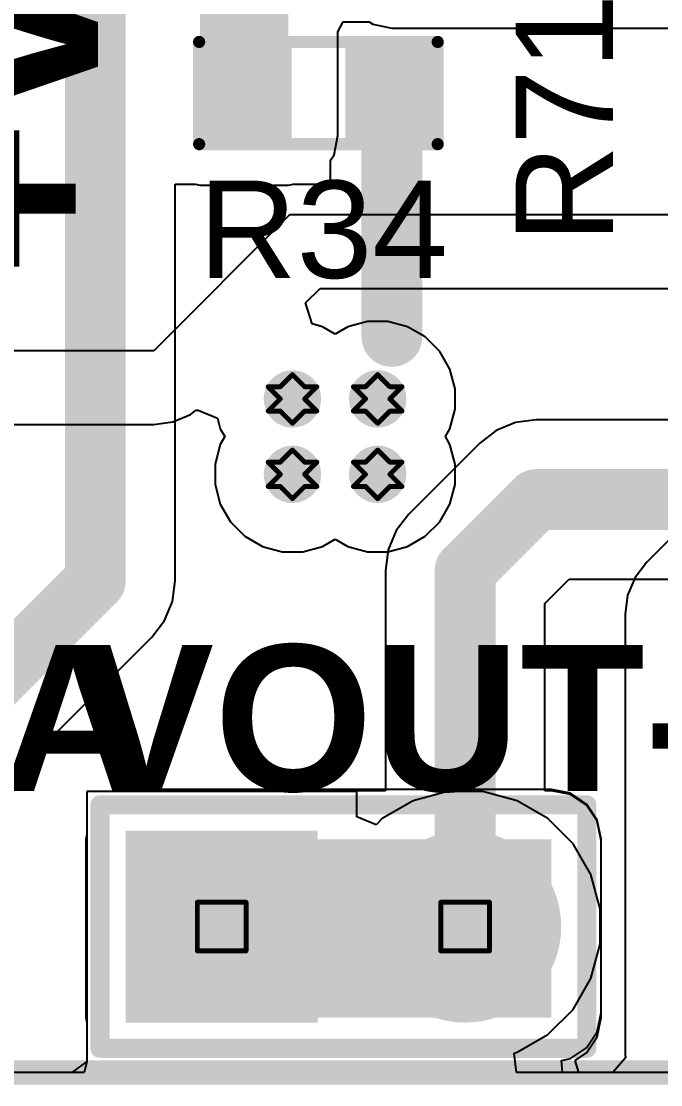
# Model space of a CAD drawing. Header units: inches. Extents: x -3 to 5437, y -3 to 5435.
# Drawn here: x 11.6 to 18.27, y -2.91 to 8.19 of the extents above; entities that cross this region are included whole.
import ezdxf

# ---------------------------------------------------------------- set-up
doc = ezdxf.new("R2010")
doc.units = ezdxf.units.IN
for name, color, linetype in [('Board Outline', 216, 'Continuous'), ('Bottom Layer', 5, 'Continuous'), ('Bottom Solder', 6, 'Continuous'), ('Drill Drawing', 1, 'Continuous'), ('GND', 16, 'Continuous'), ('Multi-Layer', 9, 'Continuous'), ('Pad Holes', 156, 'Continuous'), ('PWR', 76, 'Continuous'), ('Top Layer', 1, 'Continuous'), ('Top Overlay', 2, 'Continuous'), ('Top Paste', 8, 'Continuous'), ('Top Solder', 216, 'Continuous'), ('Via Holes', 16, 'Continuous')]:
    doc.layers.add(name, color=color, linetype=linetype)
doc.styles.add('Arial', font='', dxfattribs={"height": 0.2})
doc.styles.add('Arial_Bold', font='', dxfattribs={"height": 0.2})
doc.styles.get('Arial').set_extended_font_data('Arial')
doc.styles.get('Arial_Bold').set_extended_font_data('Arial', bold=True)

# ---------------------------------------------------------------- blocks, each defined once
blk = doc.blocks.new('RES_0603_249')
at = {"layer": 'Top Layer'}
for points in [[(-0.381, 0.4445), (-0.381, -0.4445), (-1.143, -0.4445), (-1.143, 0.4445)], [(1.143, 0.4445), (1.143, -0.4445), (0.381, -0.4445), (0.381, 0.4445)]]:
    blk.add_hatch(color=1, dxfattribs=at).paths.add_polyline_path(points)
at = {"layer": 'Top Paste'}
for points in [[(-0.381, 0.4445), (-0.381, -0.4445), (-1.143, -0.4445), (-1.143, 0.4445)], [(1.143, 0.4445), (1.143, -0.4445), (0.381, -0.4445), (0.381, 0.4445)]]:
    blk.add_hatch(color=8, dxfattribs=at).paths.add_polyline_path(points)
at = {"layer": 'Top Solder'}
for points in [[(-0.2794, 0.5461), (-0.2794, -0.5461), (-1.2446, -0.5461), (-1.2446, 0.5461)], [(1.2446, 0.5461), (1.2446, -0.5461), (0.2794, -0.5461), (0.2794, 0.5461)]]:
    blk.add_hatch(color=216, dxfattribs=at).paths.add_polyline_path(points)
at = {"layer": 'Top Overlay'}
for points in [[(-1.2446, 0.5334, 0.127, 0.127, 0), (1.2446, 0.5334, 0.127, 0.127, 0)], [(-1.2446, -0.5334, 0.127, 0.127, 0), (-1.2446, 0.5334, 0.127, 0.127, 0)], [(1.2446, -0.5334, 0.127, 0.127, 0), (1.2446, 0.5334, 0.127, 0.127, 0)], [(-1.2446, -0.5334, 0.127, 0.127, 0), (1.2446, -0.5334, 0.127, 0.127, 0)]]:
    blk.add_lwpolyline(points, format="xyseb", dxfattribs=at)
for points in [[(-1.27635, 0.5334, 0.0635, 0.0635, 1), (-1.21285, 0.5334, 0.0635, 0.0635, 1)], [(-1.27635, 0.5334, 0.0635, 0.0635, 1), (-1.21285, 0.5334, 0.0635, 0.0635, 1)], [(1.21285, 0.5334, 0.0635, 0.0635, 1), (1.27635, 0.5334, 0.0635, 0.0635, 1)], [(1.21285, 0.5334, 0.0635, 0.0635, 1), (1.27635, 0.5334, 0.0635, 0.0635, 1)], [(-1.27635, -0.5334, 0.0635, 0.0635, 1), (-1.21285, -0.5334, 0.0635, 0.0635, 1)], [(-1.27635, -0.5334, 0.0635, 0.0635, 1), (-1.21285, -0.5334, 0.0635, 0.0635, 1)], [(1.21285, -0.5334, 0.0635, 0.0635, 1), (1.27635, -0.5334, 0.0635, 0.0635, 1)], [(1.21285, -0.5334, 0.0635, 0.0635, 1), (1.27635, -0.5334, 0.0635, 0.0635, 1)]]:
    blk.add_lwpolyline(points, format="xyseb", close=True, dxfattribs=at)
blk = doc.blocks.new('HDR1X2_319')
at = {"layer": 'Bottom Layer'}
blk.add_hatch(color=5, dxfattribs=at).paths.add_polyline_path([(-0.9, 0.9), (0.9, 0.9), (0.9, -0.9), (-0.9, -0.9)])
h = blk.add_hatch(color=5, dxfattribs=at)
edge = h.paths.add_edge_path()
edge.add_arc((2.54, 0), 0.9, 0, 360)
at = {"layer": 'Bottom Solder'}
blk.add_hatch(color=6, dxfattribs=at).paths.add_polyline_path([(-1.002, 1.002), (1.002, 1.002), (1.002, -1.002), (-1.002, -1.002)])
h = blk.add_hatch(color=6, dxfattribs=at)
edge = h.paths.add_edge_path()
edge.add_arc((2.54, 0), 1.002, 0, 360)
at = {"layer": 'GND'}
blk.add_hatch(color=16, dxfattribs=at).paths.add_polyline_path([(-0.9, 0.9), (0.9, 0.9), (0.9, -0.9), (-0.9, -0.9)])
h = blk.add_hatch(color=16, dxfattribs=at)
edge = h.paths.add_edge_path()
edge.add_arc((2.54, 0), 0.9, 0, 360)
at = {"layer": 'Multi-Layer'}
blk.add_hatch(color=9, dxfattribs=at).paths.add_polyline_path([(-0.9, 0.9), (0.9, 0.9), (0.9, -0.9), (-0.9, -0.9)])
h = blk.add_hatch(color=9, dxfattribs=at)
edge = h.paths.add_edge_path()
edge.add_arc((2.54, 0), 0.9, 0, 360)
at = {"layer": 'Pad Holes'}
h = blk.add_hatch(color=7, dxfattribs=at)
edge = h.paths.add_edge_path()
edge.add_arc((0, 0), 0.45, 0, 360)
h = blk.add_hatch(color=7, dxfattribs=at)
edge = h.paths.add_edge_path()
edge.add_arc((2.54, 0), 0.45, 0, 360)
at = {"layer": 'PWR'}
blk.add_hatch(color=76, dxfattribs=at).paths.add_polyline_path([(-0.9, 0.9), (0.9, 0.9), (0.9, -0.9), (-0.9, -0.9)])
h = blk.add_hatch(color=76, dxfattribs=at)
edge = h.paths.add_edge_path()
edge.add_arc((2.54, 0), 0.9, 0, 360)
at = {"layer": 'Top Layer'}
blk.add_hatch(color=1, dxfattribs=at).paths.add_polyline_path([(-0.9, 0.9), (0.9, 0.9), (0.9, -0.9), (-0.9, -0.9)])
h = blk.add_hatch(color=1, dxfattribs=at)
edge = h.paths.add_edge_path()
edge.add_arc((2.54, 0), 0.9, 0, 360)
at = {"layer": 'Top Solder'}
blk.add_hatch(color=216, dxfattribs=at).paths.add_polyline_path([(-1.002, 1.002), (1.002, 1.002), (1.002, -1.002), (-1.002, -1.002)])
h = blk.add_hatch(color=216, dxfattribs=at)
edge = h.paths.add_edge_path()
edge.add_arc((2.54, 0), 1.002, 0, 360)
at = {"layer": 'Top Overlay'}
for points in [[(-1.27, 1.27, 0.2, 0.2, 0), (3.81, 1.27, 0.2, 0.2, 0)], [(-1.27, -1.27, 0.2, 0.2, 0), (-1.27, 1.27, 0.2, 0.2, 0)], [(3.81, -1.27, 0.2, 0.2, 0), (3.81, 1.27, 0.2, 0.2, 0)], [(-1.27, -1.27, 0.2, 0.2, 0), (3.81, -1.27, 0.2, 0.2, 0)]]:
    blk.add_lwpolyline(points, format="xyseb", dxfattribs=at)
for points in [[(-1.32, 1.27, 0.1, 0.1, 1), (-1.22, 1.27, 0.1, 0.1, 1)], [(-1.32, 1.27, 0.1, 0.1, 1), (-1.22, 1.27, 0.1, 0.1, 1)], [(3.76, 1.27, 0.1, 0.1, 1), (3.86, 1.27, 0.1, 0.1, 1)], [(3.76, 1.27, 0.1, 0.1, 1), (3.86, 1.27, 0.1, 0.1, 1)], [(-1.32, -1.27, 0.1, 0.1, 1), (-1.22, -1.27, 0.1, 0.1, 1)], [(-1.32, -1.27, 0.1, 0.1, 1), (-1.22, -1.27, 0.1, 0.1, 1)], [(3.76, -1.27, 0.1, 0.1, 1), (3.86, -1.27, 0.1, 0.1, 1)], [(3.76, -1.27, 0.1, 0.1, 1), (3.86, -1.27, 0.1, 0.1, 1)]]:
    blk.add_lwpolyline(points, format="xyseb", close=True, dxfattribs=at)

msp = doc.modelspace()

# ---------------------------------------------------------------- hatches: boundary and pattern name
at = {"layer": 'Bottom Layer'}
h = msp.add_hatch(color=5, dxfattribs=at)
edge = h.paths.add_edge_path()
edge.add_arc((14.432, 4.251), 0.3, 0, 360)
h = msp.add_hatch(color=5, dxfattribs=at)
edge = h.paths.add_edge_path()
edge.add_arc((15.321, 4.251), 0.3, 0, 360)
h = msp.add_hatch(color=5, dxfattribs=at)
edge = h.paths.add_edge_path()
edge.add_arc((14.432, 3.464), 0.3, 0, 360)
h = msp.add_hatch(color=5, dxfattribs=at)
edge = h.paths.add_edge_path()
edge.add_arc((15.321, 3.464), 0.3, 0, 360)
msp.add_hatch(color=5, dxfattribs=at).paths.add_polyline_path([(12.794, -0.344), (12.794, -2.156), (17.134, -2.156), (17.134, -0.344)])
at = {"layer": 'Bottom Solder'}
h = msp.add_hatch(color=6, dxfattribs=at)
edge = h.paths.add_edge_path()
edge.add_arc((14.432, 4.251), 0.15, 0, 360)
h = msp.add_hatch(color=6, dxfattribs=at)
edge = h.paths.add_edge_path()
edge.add_arc((15.321, 4.251), 0.15, 0, 360)
h = msp.add_hatch(color=6, dxfattribs=at)
edge = h.paths.add_edge_path()
edge.add_arc((14.432, 3.464), 0.15, 0, 360)
h = msp.add_hatch(color=6, dxfattribs=at)
edge = h.paths.add_edge_path()
edge.add_arc((15.321, 3.464), 0.15, 0, 360)
at = {"layer": 'GND'}
h = msp.add_hatch(color=16, dxfattribs=at)
edge = h.paths.add_edge_path()
edge.add_arc((14.432, 4.251), 0.3, 0, 360)
h = msp.add_hatch(color=16, dxfattribs=at)
edge = h.paths.add_edge_path()
edge.add_arc((15.321, 4.251), 0.3, 0, 360)
h = msp.add_hatch(color=16, dxfattribs=at)
edge = h.paths.add_edge_path()
edge.add_arc((14.432, 3.464), 0.3, 0, 360)
h = msp.add_hatch(color=16, dxfattribs=at)
edge = h.paths.add_edge_path()
edge.add_arc((15.321, 3.464), 0.3, 0, 360)
at = {"layer": 'PWR'}
h = msp.add_hatch(color=76, dxfattribs=at)
edge = h.paths.add_edge_path()
edge.add_arc((14.432, 4.251), 0.3, 0, 360)
h = msp.add_hatch(color=76, dxfattribs=at)
edge = h.paths.add_edge_path()
edge.add_arc((15.321, 4.251), 0.3, 0, 360)
h = msp.add_hatch(color=76, dxfattribs=at)
edge = h.paths.add_edge_path()
edge.add_arc((14.432, 3.464), 0.3, 0, 360)
h = msp.add_hatch(color=76, dxfattribs=at)
edge = h.paths.add_edge_path()
edge.add_arc((15.321, 3.464), 0.3, 0, 360)
at = {"layer": 'Top Layer'}
for points in [[(14.389, 14.428), (13.469, 14.428), (13.469, 6.999), (14.389, 6.999)], [(12.794, -2.206), (17.134, -2.206), (17.134, -0.356), (12.794, -0.356)]]:
    msp.add_hatch(color=1, dxfattribs=at).paths.add_polyline_path(points)
h = msp.add_hatch(color=1, dxfattribs=at)
edge = h.paths.add_edge_path()
edge.add_arc((14.432, 4.251), 0.3, 0, 360)
h = msp.add_hatch(color=1, dxfattribs=at)
edge = h.paths.add_edge_path()
edge.add_arc((15.321, 4.251), 0.3, 0, 360)
h = msp.add_hatch(color=1, dxfattribs=at)
edge = h.paths.add_edge_path()
edge.add_arc((14.432, 3.464), 0.3, 0, 360)
h = msp.add_hatch(color=1, dxfattribs=at)
edge = h.paths.add_edge_path()
edge.add_arc((15.321, 3.464), 0.3, 0, 360)
at = {"layer": 'Top Solder'}
h = msp.add_hatch(color=216, dxfattribs=at)
edge = h.paths.add_edge_path()
edge.add_arc((14.432, 4.251), 0.15, 0, 360)
h = msp.add_hatch(color=216, dxfattribs=at)
edge = h.paths.add_edge_path()
edge.add_arc((15.321, 4.251), 0.15, 0, 360)
h = msp.add_hatch(color=216, dxfattribs=at)
edge = h.paths.add_edge_path()
edge.add_arc((14.432, 3.464), 0.15, 0, 360)
h = msp.add_hatch(color=216, dxfattribs=at)
edge = h.paths.add_edge_path()
edge.add_arc((15.321, 3.464), 0.15, 0, 360)
at = {"layer": 'Via Holes'}
h = msp.add_hatch(color=7, dxfattribs=at)
edge = h.paths.add_edge_path()
edge.add_arc((14.432, 4.251), 0.15, 0, 360)
h = msp.add_hatch(color=7, dxfattribs=at)
edge = h.paths.add_edge_path()
edge.add_arc((15.321, 4.251), 0.15, 0, 360)
h = msp.add_hatch(color=7, dxfattribs=at)
edge = h.paths.add_edge_path()
edge.add_arc((14.432, 3.464), 0.15, 0, 360)
h = msp.add_hatch(color=7, dxfattribs=at)
edge = h.paths.add_edge_path()
edge.add_arc((15.321, 3.464), 0.15, 0, 360)

# ---------------------------------------------------------------- linework, layer by layer
at = {"layer": 'Board Outline'}
msp.add_lwpolyline([(-2.777, -2.78, 0.254, 0.254, 0), (202.223, -2.78, 0.254, 0.254, 0)], format="xyseb", dxfattribs=at)
at = {"layer": 'Bottom Layer'}
for p, q in [((12.685, 0.152), (12.286, 0.152)), ((12.286, 0.152), (12.286, -0.294)), ((12.794, 0.174), (12.685, 0.152)), ((17.134, 0.174), (12.794, 0.174)), ((17.332, 0.135), (17.134, 0.174)), ((17.5, 0.022), (17.332, 0.135)), ((17.612, -0.146), (17.5, 0.022)), ((17.652, -0.344), (17.612, -0.146)), ((12.286, -0.294), (12.276, -0.344)), ((12.276, -0.344), (12.276, -2.156)), ((17.652, -2.156), (17.652, -0.344)), ((12.276, -2.156), (12.286, -2.206)), ((12.286, -2.206), (12.286, -2.653)), ((17.612, -2.354), (17.652, -2.156)), ((17.5, -2.522), (17.612, -2.354)), ((17.332, -2.634), (17.5, -2.522)), ((12.286, -2.664), (12.259, -2.78)), ((12.286, -2.653), (12.286, -2.664)), ((17.239, -2.653), (17.332, -2.634)), ((17.251, -2.78), (17.239, -2.653)), ((12.259, -2.78), (9.784, -2.78)), ((19.653, -2.78), (17.251, -2.78))]:
    msp.add_line(p, q, dxfattribs=at)
at = {"layer": 'Drill Drawing'}
for points in [[(14.305, 4.378, 0.0508, 0.0508, 0), (14.432, 4.505, 0.0508, 0.0508, 0)], [(14.432, 4.505, 0.0508, 0.0508, 0), (14.559, 4.378, 0.0508, 0.0508, 0)], [(15.194, 4.378, 0.0508, 0.0508, 0), (15.321, 4.505, 0.0508, 0.0508, 0)], [(15.321, 4.505, 0.0508, 0.0508, 0), (15.448, 4.378, 0.0508, 0.0508, 0)], [(14.178, 4.378, 0.0508, 0.0508, 0), (14.305, 4.251, 0.0508, 0.0508, 0)], [(14.178, 4.378, 0.0508, 0.0508, 0), (14.305, 4.378, 0.0508, 0.0508, 0)], [(14.559, 4.378, 0.0508, 0.0508, 0), (14.686, 4.378, 0.0508, 0.0508, 0)], [(14.559, 4.251, 0.0508, 0.0508, 0), (14.686, 4.378, 0.0508, 0.0508, 0)], [(15.067, 4.378, 0.0508, 0.0508, 0), (15.194, 4.251, 0.0508, 0.0508, 0)], [(15.067, 4.378, 0.0508, 0.0508, 0), (15.194, 4.378, 0.0508, 0.0508, 0)], [(15.448, 4.378, 0.0508, 0.0508, 0), (15.575, 4.378, 0.0508, 0.0508, 0)], [(15.448, 4.251, 0.0508, 0.0508, 0), (15.575, 4.378, 0.0508, 0.0508, 0)], [(14.178, 4.124, 0.0508, 0.0508, 0), (14.305, 4.251, 0.0508, 0.0508, 0)], [(14.559, 4.251, 0.0508, 0.0508, 0), (14.686, 4.124, 0.0508, 0.0508, 0)], [(15.067, 4.124, 0.0508, 0.0508, 0), (15.194, 4.251, 0.0508, 0.0508, 0)], [(15.448, 4.251, 0.0508, 0.0508, 0), (15.575, 4.124, 0.0508, 0.0508, 0)], [(14.178, 4.124, 0.0508, 0.0508, 0), (14.305, 4.124, 0.0508, 0.0508, 0)], [(14.305, 4.124, 0.0508, 0.0508, 0), (14.432, 3.997, 0.0508, 0.0508, 0)], [(14.432, 3.997, 0.0508, 0.0508, 0), (14.559, 4.124, 0.0508, 0.0508, 0)], [(14.559, 4.124, 0.0508, 0.0508, 0), (14.686, 4.124, 0.0508, 0.0508, 0)], [(15.067, 4.124, 0.0508, 0.0508, 0), (15.194, 4.124, 0.0508, 0.0508, 0)], [(15.194, 4.124, 0.0508, 0.0508, 0), (15.321, 3.997, 0.0508, 0.0508, 0)], [(15.321, 3.997, 0.0508, 0.0508, 0), (15.448, 4.124, 0.0508, 0.0508, 0)], [(15.448, 4.124, 0.0508, 0.0508, 0), (15.575, 4.124, 0.0508, 0.0508, 0)], [(14.305, 3.591, 0.0508, 0.0508, 0), (14.432, 3.718, 0.0508, 0.0508, 0)], [(14.432, 3.718, 0.0508, 0.0508, 0), (14.559, 3.591, 0.0508, 0.0508, 0)], [(15.194, 3.591, 0.0508, 0.0508, 0), (15.321, 3.718, 0.0508, 0.0508, 0)], [(15.321, 3.718, 0.0508, 0.0508, 0), (15.448, 3.591, 0.0508, 0.0508, 0)], [(14.178, 3.591, 0.0508, 0.0508, 0), (14.305, 3.464, 0.0508, 0.0508, 0)], [(14.178, 3.591, 0.0508, 0.0508, 0), (14.305, 3.591, 0.0508, 0.0508, 0)], [(14.559, 3.591, 0.0508, 0.0508, 0), (14.686, 3.591, 0.0508, 0.0508, 0)], [(14.559, 3.464, 0.0508, 0.0508, 0), (14.686, 3.591, 0.0508, 0.0508, 0)], [(15.067, 3.591, 0.0508, 0.0508, 0), (15.194, 3.464, 0.0508, 0.0508, 0)], [(15.067, 3.591, 0.0508, 0.0508, 0), (15.194, 3.591, 0.0508, 0.0508, 0)], [(15.448, 3.591, 0.0508, 0.0508, 0), (15.575, 3.591, 0.0508, 0.0508, 0)], [(15.448, 3.464, 0.0508, 0.0508, 0), (15.575, 3.591, 0.0508, 0.0508, 0)], [(14.178, 3.337, 0.0508, 0.0508, 0), (14.305, 3.464, 0.0508, 0.0508, 0)], [(14.559, 3.464, 0.0508, 0.0508, 0), (14.686, 3.337, 0.0508, 0.0508, 0)], [(15.067, 3.337, 0.0508, 0.0508, 0), (15.194, 3.464, 0.0508, 0.0508, 0)], [(15.448, 3.464, 0.0508, 0.0508, 0), (15.575, 3.337, 0.0508, 0.0508, 0)], [(14.178, 3.337, 0.0508, 0.0508, 0), (14.305, 3.337, 0.0508, 0.0508, 0)], [(14.305, 3.337, 0.0508, 0.0508, 0), (14.432, 3.21, 0.0508, 0.0508, 0)], [(14.432, 3.21, 0.0508, 0.0508, 0), (14.559, 3.337, 0.0508, 0.0508, 0)], [(14.559, 3.337, 0.0508, 0.0508, 0), (14.686, 3.337, 0.0508, 0.0508, 0)], [(15.067, 3.337, 0.0508, 0.0508, 0), (15.194, 3.337, 0.0508, 0.0508, 0)], [(15.194, 3.337, 0.0508, 0.0508, 0), (15.321, 3.21, 0.0508, 0.0508, 0)], [(15.321, 3.21, 0.0508, 0.0508, 0), (15.448, 3.337, 0.0508, 0.0508, 0)], [(15.448, 3.337, 0.0508, 0.0508, 0), (15.575, 3.337, 0.0508, 0.0508, 0)], [(13.44, -1.002, 0.0508, 0.0508, 0), (13.948, -1.002, 0.0508, 0.0508, 0)], [(13.44, -1.51, 0.0508, 0.0508, 0), (13.44, -1.002, 0.0508, 0.0508, 0)], [(13.948, -1.51, 0.0508, 0.0508, 0), (13.948, -1.002, 0.0508, 0.0508, 0)], [(15.98, -1.002, 0.0508, 0.0508, 0), (16.488, -1.002, 0.0508, 0.0508, 0)], [(15.98, -1.51, 0.0508, 0.0508, 0), (15.98, -1.002, 0.0508, 0.0508, 0)], [(16.488, -1.51, 0.0508, 0.0508, 0), (16.488, -1.002, 0.0508, 0.0508, 0)], [(13.44, -1.51, 0.0508, 0.0508, 0), (13.948, -1.51, 0.0508, 0.0508, 0)], [(15.98, -1.51, 0.0508, 0.0508, 0), (16.488, -1.51, 0.0508, 0.0508, 0)]]:
    msp.add_lwpolyline(points, format="xyseb", dxfattribs=at)
for points in [[(14.42, 4.505, 0.0254, 0.0254, 1), (14.445, 4.505, 0.0254, 0.0254, 1)], [(14.42, 4.505, 0.0254, 0.0254, 1), (14.445, 4.505, 0.0254, 0.0254, 1)], [(15.309, 4.505, 0.0254, 0.0254, 1), (15.334, 4.505, 0.0254, 0.0254, 1)], [(15.309, 4.505, 0.0254, 0.0254, 1), (15.334, 4.505, 0.0254, 0.0254, 1)], [(14.166, 4.378, 0.0254, 0.0254, 1), (14.191, 4.378, 0.0254, 0.0254, 1)], [(14.166, 4.378, 0.0254, 0.0254, 1), (14.191, 4.378, 0.0254, 0.0254, 1)], [(14.293, 4.378, 0.0254, 0.0254, 1), (14.318, 4.378, 0.0254, 0.0254, 1)], [(14.293, 4.378, 0.0254, 0.0254, 1), (14.318, 4.378, 0.0254, 0.0254, 1)], [(14.547, 4.378, 0.0254, 0.0254, 1), (14.572, 4.378, 0.0254, 0.0254, 1)], [(14.547, 4.378, 0.0254, 0.0254, 1), (14.572, 4.378, 0.0254, 0.0254, 1)], [(14.674, 4.378, 0.0254, 0.0254, 1), (14.699, 4.378, 0.0254, 0.0254, 1)], [(14.674, 4.378, 0.0254, 0.0254, 1), (14.699, 4.378, 0.0254, 0.0254, 1)], [(15.055, 4.378, 0.0254, 0.0254, 1), (15.08, 4.378, 0.0254, 0.0254, 1)], [(15.055, 4.378, 0.0254, 0.0254, 1), (15.08, 4.378, 0.0254, 0.0254, 1)], [(15.182, 4.378, 0.0254, 0.0254, 1), (15.207, 4.378, 0.0254, 0.0254, 1)], [(15.182, 4.378, 0.0254, 0.0254, 1), (15.207, 4.378, 0.0254, 0.0254, 1)], [(15.436, 4.378, 0.0254, 0.0254, 1), (15.461, 4.378, 0.0254, 0.0254, 1)], [(15.436, 4.378, 0.0254, 0.0254, 1), (15.461, 4.378, 0.0254, 0.0254, 1)], [(15.563, 4.378, 0.0254, 0.0254, 1), (15.588, 4.378, 0.0254, 0.0254, 1)], [(15.563, 4.378, 0.0254, 0.0254, 1), (15.588, 4.378, 0.0254, 0.0254, 1)], [(14.293, 4.251, 0.0254, 0.0254, 1), (14.318, 4.251, 0.0254, 0.0254, 1)], [(14.293, 4.251, 0.0254, 0.0254, 1), (14.318, 4.251, 0.0254, 0.0254, 1)], [(14.547, 4.251, 0.0254, 0.0254, 1), (14.572, 4.251, 0.0254, 0.0254, 1)], [(14.547, 4.251, 0.0254, 0.0254, 1), (14.572, 4.251, 0.0254, 0.0254, 1)], [(15.182, 4.251, 0.0254, 0.0254, 1), (15.207, 4.251, 0.0254, 0.0254, 1)], [(15.182, 4.251, 0.0254, 0.0254, 1), (15.207, 4.251, 0.0254, 0.0254, 1)], [(15.436, 4.251, 0.0254, 0.0254, 1), (15.461, 4.251, 0.0254, 0.0254, 1)], [(15.436, 4.251, 0.0254, 0.0254, 1), (15.461, 4.251, 0.0254, 0.0254, 1)], [(14.166, 4.124, 0.0254, 0.0254, 1), (14.191, 4.124, 0.0254, 0.0254, 1)], [(14.166, 4.124, 0.0254, 0.0254, 1), (14.191, 4.124, 0.0254, 0.0254, 1)], [(14.293, 4.124, 0.0254, 0.0254, 1), (14.318, 4.124, 0.0254, 0.0254, 1)], [(14.293, 4.124, 0.0254, 0.0254, 1), (14.318, 4.124, 0.0254, 0.0254, 1)], [(14.547, 4.124, 0.0254, 0.0254, 1), (14.572, 4.124, 0.0254, 0.0254, 1)], [(14.547, 4.124, 0.0254, 0.0254, 1), (14.572, 4.124, 0.0254, 0.0254, 1)], [(14.674, 4.124, 0.0254, 0.0254, 1), (14.699, 4.124, 0.0254, 0.0254, 1)], [(14.674, 4.124, 0.0254, 0.0254, 1), (14.699, 4.124, 0.0254, 0.0254, 1)], [(15.055, 4.124, 0.0254, 0.0254, 1), (15.08, 4.124, 0.0254, 0.0254, 1)], [(15.055, 4.124, 0.0254, 0.0254, 1), (15.08, 4.124, 0.0254, 0.0254, 1)], [(15.182, 4.124, 0.0254, 0.0254, 1), (15.207, 4.124, 0.0254, 0.0254, 1)], [(15.182, 4.124, 0.0254, 0.0254, 1), (15.207, 4.124, 0.0254, 0.0254, 1)], [(15.436, 4.124, 0.0254, 0.0254, 1), (15.461, 4.124, 0.0254, 0.0254, 1)], [(15.436, 4.124, 0.0254, 0.0254, 1), (15.461, 4.124, 0.0254, 0.0254, 1)], [(15.563, 4.124, 0.0254, 0.0254, 1), (15.588, 4.124, 0.0254, 0.0254, 1)], [(15.563, 4.124, 0.0254, 0.0254, 1), (15.588, 4.124, 0.0254, 0.0254, 1)], [(14.42, 3.997, 0.0254, 0.0254, 1), (14.445, 3.997, 0.0254, 0.0254, 1)], [(14.42, 3.997, 0.0254, 0.0254, 1), (14.445, 3.997, 0.0254, 0.0254, 1)], [(15.309, 3.997, 0.0254, 0.0254, 1), (15.334, 3.997, 0.0254, 0.0254, 1)], [(15.309, 3.997, 0.0254, 0.0254, 1), (15.334, 3.997, 0.0254, 0.0254, 1)], [(14.42, 3.718, 0.0254, 0.0254, 1), (14.445, 3.718, 0.0254, 0.0254, 1)], [(14.42, 3.718, 0.0254, 0.0254, 1), (14.445, 3.718, 0.0254, 0.0254, 1)], [(15.309, 3.718, 0.0254, 0.0254, 1), (15.334, 3.718, 0.0254, 0.0254, 1)], [(15.309, 3.718, 0.0254, 0.0254, 1), (15.334, 3.718, 0.0254, 0.0254, 1)], [(14.166, 3.591, 0.0254, 0.0254, 1), (14.191, 3.591, 0.0254, 0.0254, 1)], [(14.166, 3.591, 0.0254, 0.0254, 1), (14.191, 3.591, 0.0254, 0.0254, 1)], [(14.293, 3.591, 0.0254, 0.0254, 1), (14.318, 3.591, 0.0254, 0.0254, 1)], [(14.293, 3.591, 0.0254, 0.0254, 1), (14.318, 3.591, 0.0254, 0.0254, 1)], [(14.547, 3.591, 0.0254, 0.0254, 1), (14.572, 3.591, 0.0254, 0.0254, 1)], [(14.547, 3.591, 0.0254, 0.0254, 1), (14.572, 3.591, 0.0254, 0.0254, 1)], [(14.674, 3.591, 0.0254, 0.0254, 1), (14.699, 3.591, 0.0254, 0.0254, 1)], [(14.674, 3.591, 0.0254, 0.0254, 1), (14.699, 3.591, 0.0254, 0.0254, 1)], [(15.055, 3.591, 0.0254, 0.0254, 1), (15.08, 3.591, 0.0254, 0.0254, 1)], [(15.055, 3.591, 0.0254, 0.0254, 1), (15.08, 3.591, 0.0254, 0.0254, 1)], [(15.182, 3.591, 0.0254, 0.0254, 1), (15.207, 3.591, 0.0254, 0.0254, 1)], [(15.182, 3.591, 0.0254, 0.0254, 1), (15.207, 3.591, 0.0254, 0.0254, 1)], [(15.436, 3.591, 0.0254, 0.0254, 1), (15.461, 3.591, 0.0254, 0.0254, 1)], [(15.436, 3.591, 0.0254, 0.0254, 1), (15.461, 3.591, 0.0254, 0.0254, 1)], [(15.563, 3.591, 0.0254, 0.0254, 1), (15.588, 3.591, 0.0254, 0.0254, 1)], [(15.563, 3.591, 0.0254, 0.0254, 1), (15.588, 3.591, 0.0254, 0.0254, 1)], [(14.293, 3.464, 0.0254, 0.0254, 1), (14.318, 3.464, 0.0254, 0.0254, 1)], [(14.293, 3.464, 0.0254, 0.0254, 1), (14.318, 3.464, 0.0254, 0.0254, 1)], [(14.547, 3.464, 0.0254, 0.0254, 1), (14.572, 3.464, 0.0254, 0.0254, 1)], [(14.547, 3.464, 0.0254, 0.0254, 1), (14.572, 3.464, 0.0254, 0.0254, 1)], [(15.182, 3.464, 0.0254, 0.0254, 1), (15.207, 3.464, 0.0254, 0.0254, 1)], [(15.182, 3.464, 0.0254, 0.0254, 1), (15.207, 3.464, 0.0254, 0.0254, 1)], [(15.436, 3.464, 0.0254, 0.0254, 1), (15.461, 3.464, 0.0254, 0.0254, 1)], [(15.436, 3.464, 0.0254, 0.0254, 1), (15.461, 3.464, 0.0254, 0.0254, 1)], [(14.166, 3.337, 0.0254, 0.0254, 1), (14.191, 3.337, 0.0254, 0.0254, 1)], [(14.166, 3.337, 0.0254, 0.0254, 1), (14.191, 3.337, 0.0254, 0.0254, 1)], [(14.293, 3.337, 0.0254, 0.0254, 1), (14.318, 3.337, 0.0254, 0.0254, 1)], [(14.293, 3.337, 0.0254, 0.0254, 1), (14.318, 3.337, 0.0254, 0.0254, 1)], [(14.547, 3.337, 0.0254, 0.0254, 1), (14.572, 3.337, 0.0254, 0.0254, 1)], [(14.547, 3.337, 0.0254, 0.0254, 1), (14.572, 3.337, 0.0254, 0.0254, 1)], [(14.674, 3.337, 0.0254, 0.0254, 1), (14.699, 3.337, 0.0254, 0.0254, 1)], [(14.674, 3.337, 0.0254, 0.0254, 1), (14.699, 3.337, 0.0254, 0.0254, 1)], [(15.055, 3.337, 0.0254, 0.0254, 1), (15.08, 3.337, 0.0254, 0.0254, 1)], [(15.055, 3.337, 0.0254, 0.0254, 1), (15.08, 3.337, 0.0254, 0.0254, 1)], [(15.182, 3.337, 0.0254, 0.0254, 1), (15.207, 3.337, 0.0254, 0.0254, 1)], [(15.182, 3.337, 0.0254, 0.0254, 1), (15.207, 3.337, 0.0254, 0.0254, 1)], [(15.436, 3.337, 0.0254, 0.0254, 1), (15.461, 3.337, 0.0254, 0.0254, 1)], [(15.436, 3.337, 0.0254, 0.0254, 1), (15.461, 3.337, 0.0254, 0.0254, 1)], [(15.563, 3.337, 0.0254, 0.0254, 1), (15.588, 3.337, 0.0254, 0.0254, 1)], [(15.563, 3.337, 0.0254, 0.0254, 1), (15.588, 3.337, 0.0254, 0.0254, 1)], [(14.42, 3.21, 0.0254, 0.0254, 1), (14.445, 3.21, 0.0254, 0.0254, 1)], [(14.42, 3.21, 0.0254, 0.0254, 1), (14.445, 3.21, 0.0254, 0.0254, 1)], [(15.309, 3.21, 0.0254, 0.0254, 1), (15.334, 3.21, 0.0254, 0.0254, 1)], [(15.309, 3.21, 0.0254, 0.0254, 1), (15.334, 3.21, 0.0254, 0.0254, 1)], [(13.427, -1.002, 0.0254, 0.0254, 1), (13.452, -1.002, 0.0254, 0.0254, 1)], [(13.427, -1.002, 0.0254, 0.0254, 1), (13.452, -1.002, 0.0254, 0.0254, 1)], [(13.935, -1.002, 0.0254, 0.0254, 1), (13.96, -1.002, 0.0254, 0.0254, 1)], [(13.935, -1.002, 0.0254, 0.0254, 1), (13.96, -1.002, 0.0254, 0.0254, 1)], [(15.967, -1.002, 0.0254, 0.0254, 1), (15.992, -1.002, 0.0254, 0.0254, 1)], [(15.967, -1.002, 0.0254, 0.0254, 1), (15.992, -1.002, 0.0254, 0.0254, 1)], [(16.475, -1.002, 0.0254, 0.0254, 1), (16.5, -1.002, 0.0254, 0.0254, 1)], [(16.475, -1.002, 0.0254, 0.0254, 1), (16.5, -1.002, 0.0254, 0.0254, 1)], [(13.427, -1.51, 0.0254, 0.0254, 1), (13.452, -1.51, 0.0254, 0.0254, 1)], [(13.427, -1.51, 0.0254, 0.0254, 1), (13.452, -1.51, 0.0254, 0.0254, 1)], [(13.935, -1.51, 0.0254, 0.0254, 1), (13.96, -1.51, 0.0254, 0.0254, 1)], [(13.935, -1.51, 0.0254, 0.0254, 1), (13.96, -1.51, 0.0254, 0.0254, 1)], [(15.967, -1.51, 0.0254, 0.0254, 1), (15.992, -1.51, 0.0254, 0.0254, 1)], [(15.967, -1.51, 0.0254, 0.0254, 1), (15.992, -1.51, 0.0254, 0.0254, 1)], [(16.475, -1.51, 0.0254, 0.0254, 1), (16.5, -1.51, 0.0254, 0.0254, 1)], [(16.475, -1.51, 0.0254, 0.0254, 1), (16.5, -1.51, 0.0254, 0.0254, 1)]]:
    msp.add_lwpolyline(points, format="xyseb", close=True, dxfattribs=at)
at = {"layer": 'GND'}
for p, q in [((15.102, 0.152), (12.286, 0.152)), ((12.286, 0.152), (12.286, -2.576)), ((15.102, -0.109), (15.102, 0.152)), ((16.048, 0.152), (15.69, 0.056)), ((16.419, 0.152), (16.048, 0.152)), ((16.777, 0.056), (16.419, 0.152)), ((15.69, 0.056), (15.369, -0.129)), ((17.098, -0.129), (16.777, 0.056)), ((15.305, -0.193), (15.102, -0.109)), ((15.369, -0.129), (15.305, -0.193)), ((17.36, -0.391), (17.098, -0.129)), ((17.546, -0.712), (17.36, -0.391)), ((17.642, -1.07), (17.546, -0.712)), ((17.642, -1.441), (17.642, -1.07)), ((17.546, -1.799), (17.642, -1.441)), ((17.36, -2.12), (17.546, -1.799)), ((17.098, -2.382), (17.36, -2.12)), ((16.777, -2.568), (17.098, -2.382)), ((12.286, -2.664), (12.131, -2.78)), ((12.286, -2.576), (12.286, -2.664)), ((16.744, -2.576), (16.777, -2.568)), ((16.771, -2.78), (16.744, -2.576)), ((12.131, -2.78), (9.303, -2.78)), ((19.577, -2.78), (16.771, -2.78))]:
    msp.add_line(p, q, dxfattribs=at)
at = {"layer": 'PWR'}
for p, q in [((14.402, 6.172), (12.984, 4.754)), ((49.86, 6.172), (14.402, 6.172)), ((14.569, 5.252), (14.72, 5.404)), ((14.72, 5.404), (21.276, 5.404)), ((14.637, 5.033), (14.569, 5.252)), ((14.744, 5.004), (14.637, 5.033)), ((14.877, 4.927), (14.744, 5.004)), ((15.01, 5.004), (14.877, 4.927)), ((15.215, 5.059), (15.01, 5.004)), ((15.428, 5.059), (15.215, 5.059)), ((15.633, 5.004), (15.428, 5.059)), ((15.818, 4.898), (15.633, 5.004)), ((15.968, 4.747), (15.818, 4.898)), ((12.984, 4.754), (7.135, 4.754)), ((16.074, 4.563), (15.968, 4.747)), ((16.129, 4.357), (16.074, 4.563)), ((16.129, 4.145), (16.129, 4.357)), ((13.368, 4.088), (13.426, 4.133)), ((13.426, 4.133), (13.447, 4.134)), ((13.447, 4.134), (13.65, 4.049)), ((16.074, 3.939), (16.129, 4.145)), ((12.984, 3.985), (13.083, 3.999)), ((13.083, 3.999), (13.183, 4.012)), ((13.183, 4.012), (13.368, 4.088)), ((13.65, 4.049), (13.679, 3.939)), ((7.135, 3.985), (12.984, 3.985)), ((12.984, 3.985), (12.984, 3.985)), ((13.679, 3.939), (13.727, 3.857)), ((16.027, 3.857), (16.074, 3.939)), ((19.483, 3.902), (18.128, 2.548)), ((13.679, 3.776), (13.624, 3.57)), ((13.727, 3.857), (13.679, 3.776)), ((16.074, 3.776), (16.027, 3.857)), ((16.129, 3.57), (16.074, 3.776)), ((13.624, 3.57), (13.624, 3.357)), ((16.129, 3.357), (16.129, 3.57)), ((13.624, 3.357), (13.679, 3.152)), ((16.074, 3.152), (16.129, 3.357)), ((13.679, 3.152), (13.786, 2.968)), ((15.968, 2.968), (16.074, 3.152)), ((13.786, 2.968), (13.936, 2.817)), ((15.818, 2.817), (15.968, 2.968)), ((13.936, 2.817), (14.121, 2.711)), ((14.744, 2.711), (14.877, 2.787)), ((14.877, 2.787), (15.01, 2.711)), ((15.633, 2.711), (15.818, 2.817)), ((14.121, 2.711), (14.326, 2.656)), ((14.539, 2.656), (14.744, 2.711)), ((15.01, 2.711), (15.215, 2.656)), ((15.428, 2.656), (15.633, 2.711)), ((14.326, 2.656), (14.539, 2.656)), ((15.215, 2.656), (15.428, 2.656)), ((18.128, 2.548), (18.006, 2.388)), ((18.006, 2.388), (17.929, 2.203)), ((17.929, 2.203), (17.903, 2.004)), ((17.903, 2.004), (17.903, -2.595)), ((15.102, 0.152), (12.286, 0.152)), ((12.286, 0.152), (12.286, -2.576)), ((15.102, -0.109), (15.102, 0.152)), ((16.048, 0.152), (15.69, 0.056)), ((16.419, 0.152), (16.048, 0.152)), ((16.777, 0.056), (16.419, 0.152)), ((15.69, 0.056), (15.369, -0.129)), ((17.098, -0.129), (16.777, 0.056)), ((15.305, -0.193), (15.102, -0.109)), ((15.369, -0.129), (15.305, -0.193)), ((17.36, -0.391), (17.098, -0.129)), ((17.546, -0.712), (17.36, -0.391)), ((17.642, -1.07), (17.546, -0.712)), ((17.642, -1.441), (17.642, -1.07)), ((17.546, -1.799), (17.642, -1.441)), ((17.36, -2.12), (17.546, -1.799)), ((17.098, -2.382), (17.36, -2.12)), ((16.777, -2.568), (17.098, -2.382)), ((12.286, -2.664), (12.131, -2.78)), ((12.286, -2.576), (12.286, -2.664)), ((16.744, -2.576), (16.777, -2.568)), ((16.771, -2.78), (16.744, -2.576)), ((17.907, -2.627), (17.773, -2.78)), ((17.903, -2.595), (17.907, -2.627)), ((12.131, -2.78), (9.303, -2.78)), ((17.773, -2.78), (16.771, -2.78))]:
    msp.add_line(p, q, dxfattribs=at)
at = {"layer": 'Top Layer'}
for p, q in [((14.907, 8.082), (14.961, 8.187)), ((14.961, 8.187), (15.233, 8.187)), ((15.233, 8.187), (15.271, 8.161)), ((15.271, 8.161), (15.469, 8.122)), ((15.469, 8.122), (20.035, 8.122)), ((14.907, 6.999), (14.907, 8.082)), ((14.868, 6.8), (14.907, 6.999)), ((14.83, 6.744), (14.868, 6.8)), ((14.83, 6.491), (14.83, 6.744)), ((13.208, 2.354), (13.208, 6.491)), ((13.208, 6.491), (13.419, 6.491)), ((13.419, 6.491), (13.469, 6.481)), ((13.469, 6.481), (14.389, 6.481)), ((14.389, 6.481), (14.439, 6.491)), ((14.439, 6.491), (14.83, 6.491)), ((16.76, 4.006), (16.559, 3.922)), ((16.868, 4.02), (16.76, 4.006)), ((16.975, 4.034), (16.868, 4.02)), ((20.31, 4.034), (16.975, 4.034)), ((16.559, 3.922), (16.387, 3.79)), ((16.387, 3.79), (15.645, 3.048)), ((15.645, 3.048), (15.513, 2.876)), ((15.513, 2.876), (15.429, 2.675)), ((15.429, 2.675), (15.415, 2.567)), ((15.415, 2.567), (15.401, 2.46)), ((15.401, 2.46), (15.401, 0.162)), ((13.18, 2.138), (13.208, 2.354)), ((17.066, 2.115), (17.32, 2.369)), ((17.32, 2.369), (23.692, 2.369)), ((13.096, 1.937), (13.18, 2.138)), ((17.066, 0.162), (17.066, 2.115)), ((12.964, 1.765), (13.096, 1.937)), ((10.217, -0.982), (12.964, 1.765)), ((12.744, 0.152), (12.286, 0.152)), ((12.286, 0.152), (12.286, -0.306)), ((12.794, 0.162), (12.744, 0.152)), ((15.401, 0.162), (12.794, 0.162)), ((17.134, 0.162), (17.066, 0.162)), ((17.332, 0.123), (17.134, 0.162)), ((17.5, 0.011), (17.332, 0.123)), ((17.612, -0.157), (17.5, 0.011)), ((17.652, -0.356), (17.612, -0.157)), ((12.286, -0.306), (12.276, -0.356)), ((12.276, -0.356), (12.276, -2.206)), ((17.652, -2.206), (17.652, -0.356)), ((12.276, -2.206), (12.286, -2.256)), ((17.612, -2.405), (17.652, -2.206)), ((12.286, -2.256), (12.286, -2.653)), ((17.5, -2.573), (17.612, -2.405)), ((12.286, -2.664), (12.259, -2.78)), ((12.286, -2.653), (12.286, -2.664)), ((17.38, -2.653), (17.5, -2.573)), ((17.419, -2.78), (17.38, -2.653)), ((12.259, -2.78), (10.005, -2.78)), ((19.653, -2.78), (17.419, -2.78))]:
    msp.add_line(p, q, dxfattribs=at)
for points in [[(12.375, 2.354, 0.635, 0.635, 0), (12.375, 15.094, 0.635, 0.635, 0)], [(15.465, 7.443, 0.635, 0.635, 0), (15.469, 7.439, 0.635, 0.635, 0)], [(15.469, 4.903, 0.635, 0.635, 0), (15.469, 7.439, 0.635, 0.635, 0)], [(16.234, 2.46, 0.635, 0.635, 0), (16.975, 3.201, 0.635, 0.635, 0)], [(16.975, 3.201, 0.635, 0.635, 0), (23.692, 3.201, 0.635, 0.635, 0)], [(16.234, -1.256, 0.635, 0.635, 0), (16.234, 2.46, 0.635, 0.635, 0)], [(8.766, -1.256, 0.635, 0.635, 0), (12.375, 2.354, 0.635, 0.635, 0)]]:
    msp.add_lwpolyline(points, format="xyseb", dxfattribs=at)
for points in [[(15.306, 7.443, 0.318, 0.318, 1), (15.624, 7.443, 0.318, 0.318, 1)], [(15.311, 7.439, 0.318, 0.318, 1), (15.628, 7.439, 0.318, 0.318, 1)], [(15.311, 7.439, 0.318, 0.318, 1), (15.628, 7.439, 0.318, 0.318, 1)], [(15.311, 4.903, 0.318, 0.318, 1), (15.628, 4.903, 0.318, 0.318, 1)], [(16.817, 3.201, 0.318, 0.318, 1), (17.134, 3.201, 0.318, 0.318, 1)], [(16.817, 3.201, 0.318, 0.318, 1), (17.134, 3.201, 0.318, 0.318, 1)], [(16.075, 2.46, 0.318, 0.318, 1), (16.392, 2.46, 0.318, 0.318, 1)], [(16.075, 2.46, 0.318, 0.318, 1), (16.392, 2.46, 0.318, 0.318, 1)], [(12.217, 2.354, 0.318, 0.318, 1), (12.534, 2.354, 0.318, 0.318, 1)], [(12.217, 2.354, 0.318, 0.318, 1), (12.534, 2.354, 0.318, 0.318, 1)], [(16.075, -1.256, 0.318, 0.318, 1), (16.392, -1.256, 0.318, 0.318, 1)]]:
    msp.add_lwpolyline(points, format="xyseb", close=True, dxfattribs=at)

# ---------------------------------------------------------------- block references
for name, p in [('RES_0603_249', (14.703, 7.443)), ('HDR1X2_319', (13.694, -1.256))]:
    msp.add_blockref(name, p)

# ---------------------------------------------------------------- texts
at = {"layer": 'Top Overlay'}
for s, height, rotation, style, p in [('+ve', 2.032, 90, 'Arial_Bold', (12.403, 5.513)), ('R71', 1.016, 90, 'Arial', (17.776, 5.877)), ('VOUT-A', 1.524, 360, 'Arial_Bold', (4.753, 0.16)), ('VOUT-B', 1.524, 360, 'Arial_Bold', (12.195, 0.16))]:
    msp.add_text(s, height=height, rotation=rotation, dxfattribs=dict(at, style=style)).set_placement(p)
at = {"layer": 'Top Overlay', "style": 'Arial'}
msp.add_text('R34', height=1.016, dxfattribs=at).set_placement((13.451, 5.513))

doc.saveas('drawing.dxf')
